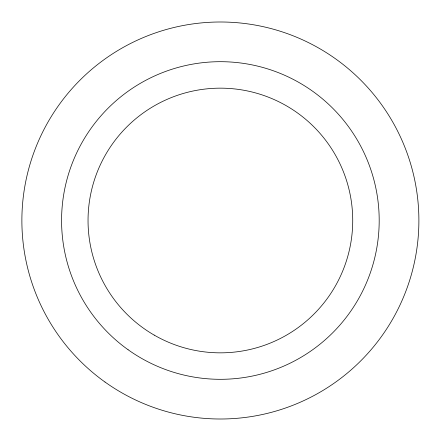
<?xml version="1.0" encoding="UTF-8"?>
<svg xmlns="http://www.w3.org/2000/svg" width="441" height="441" viewBox="0 0 441 441"><rect width="100%" height="100%" fill="white"/><g stroke="black" fill="none" stroke-linecap="round" stroke-linejoin="round"><path stroke-width="0.66" d="M154.212 335.11A132.339 132.339 0 0 0 352.723 220.5A132.339 132.339 0 0 0 154.212 105.89A132.339 132.339 0 0 0 154.212 335.11M128.077 349.724A158.804 158.804 0 0 0 378.45 235.825A158.804 158.804 0 0 0 154.626 75.946A158.804 158.804 0 0 0 128.077 349.724M105.002 382.033A198.511 198.511 0 0 0 417.963 239.661A198.511 198.511 0 0 0 138.187 39.811A198.511 198.511 0 0 0 105.002 382.033"/></g></svg>
